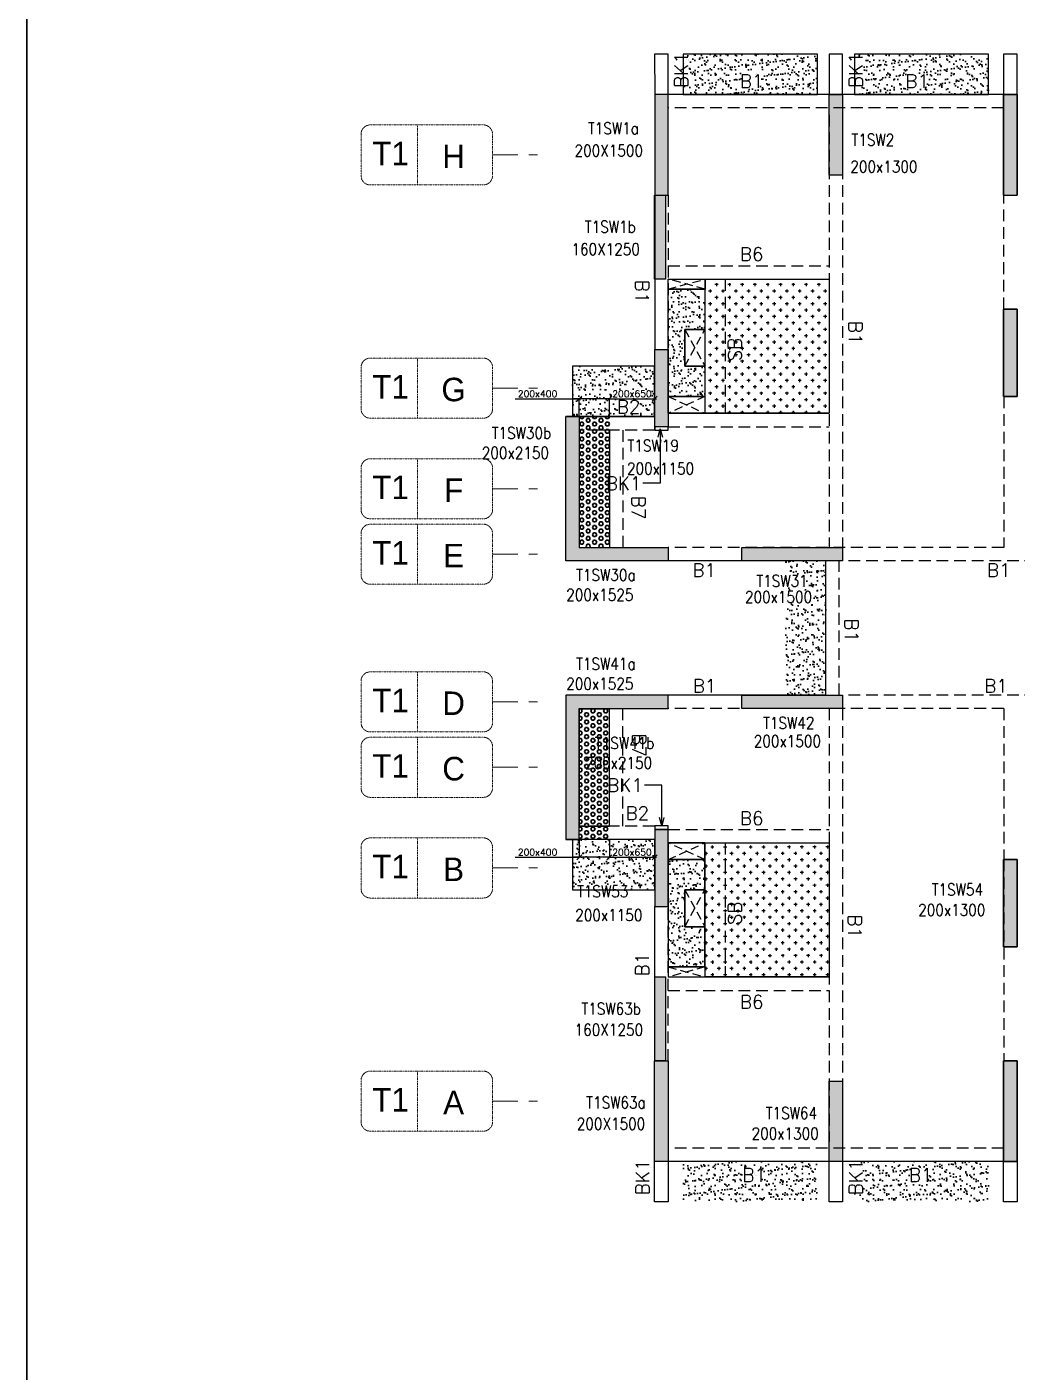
# Model space of a CAD drawing. Header units: millimetres. Extents: x 1078357 to 2594950, y -5122486 to -4636555.
# Drawn here: x 1687296 to 1702050, y -4677218 to -4657173 of the extents above; entities that cross this region are included whole.
import ezdxf
from ezdxf.enums import TextEntityAlignment as Align

# ---------------------------------------------------------------- set-up
doc = ezdxf.new("R2010")
doc.units = ezdxf.units.MM
doc.header["$PDMODE"] = 35
for name, pattern in [('CONTINOUS', [0]), ('DGN STYLE 7', [8.34, 3.75, -1.67, 1.25, -1.67]), ('HIDDEN', [0.375, 0.25, -0.125]), ('New Retail block$0$CONTINOUS', [0])]:
    doc.linetypes.add(name, pattern=pattern)
doc.layers.get('0').update_dxf_attribs({"lineweight": 0})
doc.layers.get('Defpoints').update_dxf_attribs({"lineweight": 0})
for name, color, linetype, lineweight in [('A-_ANOTDIMA_D-', 6, 'Continuous', 13), ('Boundary', 40, 'Continuous', 30), ('COL. NO.', 30, 'Continuous', 25), ('COL. SIZE', 7, 'Continuous', 25), ('DIM', 9, 'Continuous', 25), ('GRID LINE', 8, 'Continuous', 0), ('GRID NO', 8, 'DGN STYLE 7', 13), ('HATCH', 8, 'Continuous', 30)]:
    doc.layers.add(name, color=color, linetype=linetype, lineweight=lineweight)
for name, color, linetype in [('B-200x325', 201, 'HIDDEN'), ('B-200x400', 44, 'HIDDEN'), ('DROP SLAB', 8, 'Continuous'), ('S-BEAM', 3, 'HIDDEN'), ('S-BEAM NO.', 6, 'Continuous'), ('S-COLUMN', 1, 'Continuous'), ('S-CUTOUT', 8, 'HIDDEN'), ('S-SLAB-PROJECTION', 54, 'New Retail block$0$CONTINOUS'), ('SLAB FOLD', 8, 'Continuous')]:
    doc.layers.add(name, color=color, linetype=linetype)
doc.styles.add('Roman', font='romans')
doc.styles.add('ROMANS', font='romans.shx', dxfattribs={"width": 0.85})
doc.styles.get("Standard").update_dxf_attribs({"font": 'Adani Regular.ttf', "height": 500})
doc.dimstyles.new('HARESH', dxfattribs={"dimtxt": 150, "dimasz": 75, "dimexe": 0, "dimexo": 0, "dimgap": 25, "dimtad": 1, "dimdec": 0, "dimdsep": 46, "dimtxsty": 'Roman', "dimblk": 'OBLIQUE', "dimcen": 225, "dimdle": 25, "dimclrd": 2, "dimclre": 2, "dimclrt": 7, "dimadec": 8, "dimazin": 1, "dimtfac": 1, "dimtdec": 0, "dimtmove": 0, "dimatfit": 0, "dimfxl": 1, "dimlwd": -1, "dimlwe": -1, "dimarcsym": 0})
pattern_1 = [(37.47015413, (-3324983.33, 18697427.78), (-4.72361136, 146.8264517), [0, -115.824, 0, -129.54, 0, -123.825]), (7.4701541, (-3324983.33, 18697427.78), (134.9689868, 214.9772528), [0, -62.484, 0, -104.394, 0, -40.005]), (327.4701541, (-3325077.06, 18697427.83), (237.2979035, 0.3075449), [0, -38.1, 0, -137.16, 0, -179.07]), (317.4701541, (-3325077.06, 18697427.83), (229.1017424, 66.759465), [0, -19.05, 0, -89.916, 0, -102.87])]

# ---------------------------------------------------------------- blocks, each defined once
blk = doc.blocks.new('_Oblique')
at = {"color": 0, "linetype": 'ByBlock', "lineweight": -2}
blk.add_line((-0.5, -0.5), (0.5, 0.5), dxfattribs=at)
blk = doc.blocks.new('*D1243')
at = {"layer": 'Defpoints', "color": 0, "ltscale": 700, "transparency": 16777216}
for p in [(1695525, -4662715), (1695525, -4662981, 0), (1695975, -4662981, 0)]:
    blk.add_point(p, dxfattribs=at)
at = {"layer": 'DIM', "color": 2, "ltscale": 700, "transparency": 16777216}
for p, q in [((1694569, -4662715), (1695525, -4662715)), ((1695525, -4662715), (1695450, -4662715)), ((1695525, -4662981), (1695525, -4662715)), ((1695975, -4662715), (1695525, -4662715)), ((1695975, -4662715), (1695525, -4662715)), ((1695975, -4662981), (1695975, -4662715)), ((1695975, -4662715), (1696050, -4662715))]:
    blk.add_line(p, q, dxfattribs=at)
at = {"layer": 'DIM', "color": 2, "ltscale": 700, "transparency": 16777216, "xscale": 75, "yscale": 75, "zscale": 75}
blk.add_blockref('_Oblique', (1695525, -4662715), dxfattribs=at)
at = {"layer": 'DIM', "color": 2, "ltscale": 700, "transparency": 16777216, "xscale": 75, "yscale": 75, "zscale": 75, "rotation": 180}
blk.add_blockref('_Oblique', (1695975, -4662715), dxfattribs=at)
at = {"layer": 'DIM', "color": 7, "ltscale": 700, "transparency": 16777216, "insert": (1694905, -4662640), "char_height": 150, "attachment_point": 5, "style": 'Roman'}
blk.add_mtext('{\\H0.666667x;200x400}', dxfattribs=at)
blk = doc.blocks.new('*D1244')
at = {"layer": 'Defpoints', "color": 0, "ltscale": 700, "transparency": 16777216}
for p in [(1696650, -4662715), (1695975, -4662981), (1696650, -4662981, 0)]:
    blk.add_point(p, dxfattribs=at)
at = {"layer": 'DIM', "color": 2, "ltscale": 700, "transparency": 16777216}
for p, q in [((1695950, -4662715), (1696675, -4662715)), ((1695975, -4662981), (1695975, -4662715)), ((1696650, -4662981), (1696650, -4662715))]:
    blk.add_line(p, q, dxfattribs=at)
at = {"layer": 'DIM', "color": 2, "ltscale": 700, "transparency": 16777216, "xscale": 75, "yscale": 75, "zscale": 75, "rotation": 180}
blk.add_blockref('_Oblique', (1695975, -4662715), dxfattribs=at)
at = {"layer": 'DIM', "color": 2, "ltscale": 700, "transparency": 16777216, "xscale": 75, "yscale": 75, "zscale": 75}
blk.add_blockref('_Oblique', (1696650, -4662715), dxfattribs=at)
at = {"layer": 'DIM', "color": 7, "ltscale": 700, "transparency": 16777216, "insert": (1696312, -4662640), "char_height": 150, "attachment_point": 5, "style": 'Roman'}
blk.add_mtext('{\\H0.666667x;200x650}', dxfattribs=at)
blk = doc.blocks.new('*D1255')
at = {"layer": 'Defpoints', "color": 0, "ltscale": 700, "transparency": 16777216}
for p in [(1695525, -4669281, 0), (1695975, -4669281, 0), (1695525, -4669547)]:
    blk.add_point(p, dxfattribs=at)
at = {"layer": 'DIM', "color": 2, "ltscale": 700, "transparency": 16777216}
for p, q in [((1695525, -4669281), (1695525, -4669547)), ((1695975, -4669281), (1695975, -4669547)), ((1694569, -4669547), (1695525, -4669547)), ((1695525, -4669547), (1695450, -4669547)), ((1695975, -4669547), (1695525, -4669547)), ((1695975, -4669547), (1695525, -4669547)), ((1695975, -4669547), (1696050, -4669547))]:
    blk.add_line(p, q, dxfattribs=at)
at = {"layer": 'DIM', "color": 2, "ltscale": 700, "transparency": 16777216, "xscale": 75, "yscale": 75, "zscale": 75}
blk.add_blockref('_Oblique', (1695525, -4669547), dxfattribs=at)
at = {"layer": 'DIM', "color": 2, "ltscale": 700, "transparency": 16777216, "xscale": 75, "yscale": 75, "zscale": 75, "rotation": 180}
blk.add_blockref('_Oblique', (1695975, -4669547), dxfattribs=at)
at = {"layer": 'DIM', "color": 7, "ltscale": 700, "transparency": 16777216, "insert": (1694905, -4669472), "char_height": 150, "attachment_point": 5, "style": 'Roman'}
blk.add_mtext('{\\H0.666667x;200x400}', dxfattribs=at)
blk = doc.blocks.new('*D1256')
at = {"layer": 'Defpoints', "color": 0, "ltscale": 700, "transparency": 16777216}
for p in [(1695975, -4669281), (1696650, -4669281, 0), (1696650, -4669547)]:
    blk.add_point(p, dxfattribs=at)
at = {"layer": 'DIM', "color": 2, "ltscale": 700, "transparency": 16777216}
for p, q in [((1695975, -4669281), (1695975, -4669547)), ((1696650, -4669281), (1696650, -4669547)), ((1695950, -4669547), (1696675, -4669547))]:
    blk.add_line(p, q, dxfattribs=at)
at = {"layer": 'DIM', "color": 2, "ltscale": 700, "transparency": 16777216, "xscale": 75, "yscale": 75, "zscale": 75, "rotation": 180}
blk.add_blockref('_Oblique', (1695975, -4669547), dxfattribs=at)
at = {"layer": 'DIM', "color": 2, "ltscale": 700, "transparency": 16777216, "xscale": 75, "yscale": 75, "zscale": 75}
blk.add_blockref('_Oblique', (1696650, -4669547), dxfattribs=at)
at = {"layer": 'DIM', "color": 7, "ltscale": 700, "transparency": 16777216, "insert": (1696312, -4669472), "char_height": 150, "attachment_point": 5, "style": 'Roman'}
blk.add_mtext('{\\H0.666667x;200x650}', dxfattribs=at)
blk = doc.blocks.new('G$CD63B60BD')
at = {"layer": 'COL. NO.', "linetype": 'Continuous', "style": 'ROMANS', "width": 0.85}
for s, p in [('T1SW1a', (-995, 15309, -320)), ('T1SW2', (2932, 15138, -320)), ('T1SW1b', (-1041, 13841, -320)), ('T1SW30b', (-2429, 10769, -320)), ('T1SW19', (-405, 10582, -320)), ('T1SW30a', (-1171, 8653, -320)), ('T1SW31', (1514, 8565, -320)), ('T1SW41a', (-1171, 7329, -320)), ('T1SW42', (1615, 6449, -320)), ('T1SW41b', (-891, 6149, -320)), ('T1SW53', (-1158, 3938, -320)), ('T1SW54', (4127, 3966, -320)), ('T1SW63b', (-1092, 2189, 0)), ('T1SW63a', (-1020, 792, 0)), ('T1SW64', (1654, 634, -320))]:
    blk.add_text(s, height=175, dxfattribs=at).set_placement(p)
at = {"layer": 'COL. SIZE', "linetype": 'Continuous', "style": 'ROMANS', "width": 0.85}
for s, p in [('200X1500', (-1194, 14976, -320)), ('200x1300', (2915, 14738, -320)), ('160X1250', (-1240, 13507, -320)), ('200x2150', (-2576, 10473, -320)), ('200x1150', (-413, 10238, -320)), ('200x1525', (-1318, 8357, -320)), ('200x1500', (1345, 8325, -320)), ('200x1525', (-1318, 7033, -320)), ('200x1500', (1477, 6177, -320)), ('200x2150', (-1039, 5853, -320)), ('200x1300', (3926, 3661, -320)), ('200x1150', (-1184, 3585, -320)), ('160X1250', (-1193, 1876, 0)), ('200X1500', (-1161, 475, 0)), ('200x1300', (1444, 329, -320))]:
    blk.add_text(s, height=175, dxfattribs=at).set_placement(p)
blk = doc.blocks.new('Tower grid nomenclature-ex')
at = {"layer": 'GRID NO'}
blk.add_lwpolyline([(-1250, -600), (1750, -600, 0.414214), (2000, -350), (2000, 750, 0.414214), (1750, 1000), (-1250, 1000, 0.414214), (-1500, 750), (-1500, -350, 0.414214)], format="xyb", close=True, dxfattribs=at)
blk.add_lwpolyline([(0, 1000), (0, -600)], dxfattribs=at)
at = {"layer": 'GRID NO', "flags": 8}
for p in [(-1235, 400), (1788, 400)]:
    blk.add_attdef('GRID', text='', height=625, dxfattribs=at).set_placement(p, align=Align.MIDDLE_CENTER)

msp = doc.modelspace()

# ---------------------------------------------------------------- hatches: boundary and pattern name
at = {"layer": 'DROP SLAB'}
h = msp.add_hatch(dxfattribs=at)
h.set_pattern_fill('CROSS', color=8, scale=15, angle=180)
h.set_pattern_definition([(180, (1657114.29, -4438033.19), (-95.25, -95.25), [47.625, -142.875]), (270, (1657090.47, -4438009.37), (95.25, -95.25), [47.625, -142.875])])
h.paths.add_polyline_path([(1697399.7, -4660930.9), (1699249.6, -4660931.1), (1699249.6, -4662930.9), (1697399.7, -4662930.8)])
h = msp.add_hatch(dxfattribs=at)
h.set_pattern_fill('CROSS', color=8, scale=15, angle=0.03079)
h.set_pattern_definition([(180.03079016, (-12540014.24, 56219717.44), (-95.19879988, -95.30117261), [47.625, -142.875]), (270.03079016, (-12540038.06, 56219741.24), (95.30117261, -95.19879988), [47.625, -142.875])])
h.paths.add_polyline_path([(1697399.7, -4669330.8), (1699249.6, -4669330.8), (1699249.6, -4671330.6), (1697399.7, -4671330.6)])
at = {"layer": 'HATCH'}
h = msp.add_hatch(dxfattribs=at)
h.set_pattern_fill('AR-SAND', color=8, scale=3, angle=179.97015)
h.set_pattern_definition([(37.4701541, (-1130533.67, 9329389.39), (-4.7236114, 146.8264517), [0, -115.824, 0, -129.54, 0, -123.825]), (7.4701541, (-1130533.67, 9329389.4), (134.9689868, 214.9772528), [0, -62.484, 0, -104.394, 0, -40.005]), (327.4701541, (-1130627.4, 9329389.44), (237.2979035, 0.3075449), [0, -38.1, 0, -137.16, 0, -179.07]), (317.4701541, (-1130627.4, 9329389.44), (229.1017424, 66.759465), [0, -19.05, 0, -89.916, 0, -102.87])])
h.paths.add_polyline_path([(1699074.9, -4657580.9), (1697074.9, -4657580.9), (1697074.9, -4658180.8), (1699074.9, -4658180.8)])
h = msp.add_hatch(dxfattribs=at)
h.set_pattern_fill('AR-SAND', color=8, scale=3, angle=179.97015)
h.set_pattern_definition([(37.4701541, (-1133083.67, 9329389.39), (-4.7236114, 146.8264517), [0, -115.824, 0, -129.54, 0, -123.825]), (7.4701541, (-1133083.67, 9329389.4), (134.9689868, 214.9772528), [0, -62.484, 0, -104.394, 0, -40.005]), (327.4701541, (-1133177.4, 9329389.44), (237.2979035, 0.3075449), [0, -38.1, 0, -137.16, 0, -179.07]), (317.4701541, (-1133177.4, 9329389.44), (229.1017424, 66.759465), [0, -19.05, 0, -89.916, 0, -102.87])])
h.paths.add_polyline_path([(1701624.9, -4657580.9), (1699624.9, -4657580.9), (1699624.9, -4658180.8), (1701624.9, -4658180.8)])
h = msp.add_hatch(dxfattribs=at)
h.set_pattern_fill('AR-SAND', color=8, scale=3, angle=179.97015)
h.set_pattern_definition(pattern_1)
h.paths.add_polyline_path([(1696849.6, -4661080.8), (1697399.6, -4661080.8), (1697399.6, -4661680.9), (1697099.7, -4661680.9), (1697099.7, -4662230.8), (1697399.6, -4662230.8), (1697399.6, -4662680.8), (1696849.7, -4662680.8)])
h = msp.add_hatch(dxfattribs=at)
h.set_pattern_fill('AR-SAND', color=8, scale=3, angle=179.97015)
h.set_pattern_definition([(37.4701541, (-2227758.39, 14013408.58), (-4.72361136, 146.8264517), [0, -115.824, 0, -129.54, 0, -123.825]), (7.4701541, (-2227758.39, 14013408.58), (134.9689868, 214.9772528), [0, -62.484, 0, -104.394, 0, -40.005]), (327.4701541, (-2227852.11, 14013408.63), (237.2979035, 0.3075449), [0, -38.1, 0, -137.16, 0, -179.07]), (317.4701541, (-2227852.11, 14013408.63), (229.1017424, 66.759465), [0, -19.05, 0, -89.916, 0, -102.87])])
h.paths.add_polyline_path([(1696649.9, -4662230.8), (1695424.7, -4662230.8), (1695424.7, -4662980.8), (1696649.9, -4662980.8)])
at = {"layer": 'HATCH', "ltscale": 1000}
h = msp.add_hatch(dxfattribs=at)
h.set_pattern_fill('HEX', color=8, scale=10, angle=180)
h.set_pattern_definition([(180, (2796574.53, -9160195.02), (-7e-15, -54.99261315), [31.75, -63.5]), (300, (2796574.53, -9160195.02), (47.625, 27.4963066), [31.75, -63.5]), (240, (2796542.78, -9160195.02), (47.625, -27.4963066), [31.75, -63.5])])
h.paths.add_polyline_path([(1695974.8, -4664920.2), (1695524.8, -4664920.2), (1695524.8, -4662980.8), (1695974.8, -4662980.8)])
at = {"layer": 'HATCH'}
h = msp.add_hatch(dxfattribs=at)
h.set_pattern_fill('AR-SAND', color=8, scale=3, angle=179.97015)
h.set_pattern_definition([(37.4701541, (-2218483.37, 14016158.5), (-4.72361136, 146.8264517), [0, -115.824, 0, -129.54, 0, -123.825]), (7.4701541, (-2218483.37, 14016158.5), (134.9689868, 214.9772528), [0, -62.484, 0, -104.394, 0, -40.005]), (327.4701541, (-2218577.1, 14016158.55), (237.2979035, 0.3075449), [0, -38.1, 0, -137.16, 0, -179.07]), (317.4701541, (-2218577.1, 14016158.55), (229.1017424, 66.759465), [0, -19.05, 0, -89.916, 0, -102.87])])
h.paths.add_polyline_path([(1699199.9, -4665130.9), (1698599.9, -4665130.9), (1698599.9, -4667130.9), (1699199.9, -4667130.9)])
at = {"layer": 'HATCH', "ltscale": 1000}
h = msp.add_hatch(dxfattribs=at)
h.set_pattern_fill('HEX', color=8, scale=10, angle=180)
h.set_pattern_definition([(180, (-495099.62, 4891862.54), (-7e-15, -54.99261315), [31.75, -63.5]), (300, (-495099.62, 4891862.54), (47.625, 27.49630658), [31.75, -63.5]), (240, (-495131.37, 4891862.54), (47.625, -27.49630658), [31.75, -63.5])])
h.paths.add_polyline_path([(1695974.8, -4667341.5), (1695524.8, -4667341.5), (1695524.8, -4669280.7), (1695974.8, -4669280.7)])
at = {"layer": 'HATCH'}
h = msp.add_hatch(dxfattribs=at)
h.set_pattern_fill('AR-SAND', color=8, scale=3, angle=179.97015)
h.set_pattern_definition([(37.4701541, (-2228983.3, 14013408.58), (-4.72361136, 146.8264517), [0, -115.824, 0, -129.54, 0, -123.825]), (7.4701541, (-2228983.3, 14013408.58), (134.9689868, 214.9772528), [0, -62.484, 0, -104.394, 0, -40.005]), (327.4701541, (-2229077.02, 14013408.63), (237.2979035, 0.3075449), [0, -38.1, 0, -137.16, 0, -179.07]), (317.4701541, (-2229077.02, 14013408.63), (229.1017424, 66.759465), [0, -19.05, 0, -89.916, 0, -102.87])])
h.paths.add_polyline_path([(1696650, -4669280.8), (1695424.7, -4669280.8), (1695424.7, -4670030.8), (1696650, -4670030.8)])
h = msp.add_hatch(dxfattribs=at)
h.set_pattern_fill('AR-SAND', color=8, scale=3, angle=180.02985)
h.set_pattern_definition(pattern_1)
h.paths.add_polyline_path([(1696849.6, -4671180.8), (1697399.6, -4671180.8), (1697399.6, -4670580.8), (1697099.7, -4670580.8), (1697099.7, -4670030.8), (1697399.6, -4670030.9), (1697399.6, -4669580.8), (1696849.7, -4669580.8)])
h = msp.add_hatch(dxfattribs=at)
h.set_pattern_fill('AR-SAND', color=8, scale=3, angle=179.97015)
h.set_pattern_definition([(37.47015413, (-3318458.1, 18697427.77), (-4.72361136, 146.8264517), [0, -115.824, 0, -129.54, 0, -123.825]), (7.4701541, (-3318458.1, 18697427.77), (134.9689868, 214.9772528), [0, -62.484, 0, -104.394, 0, -40.005]), (327.4701541, (-3318551.83, 18697427.82), (237.2979035, 0.3075449), [0, -38.1, 0, -137.16, 0, -179.07]), (317.4701541, (-3318551.83, 18697427.82), (229.1017424, 66.759465), [0, -19.05, 0, -89.916, 0, -102.87])])
h.paths.add_polyline_path([(1699074.9, -4674080.9), (1697074.9, -4674080.9), (1697074.9, -4674680.9), (1699074.9, -4674680.9)])
h = msp.add_hatch(dxfattribs=at)
h.set_pattern_fill('AR-SAND', color=8, scale=3, angle=179.97015)
h.set_pattern_definition([(37.47015413, (-3321008.1, 18697427.77), (-4.72361136, 146.8264517), [0, -115.824, 0, -129.54, 0, -123.825]), (7.4701541, (-3321008.1, 18697427.77), (134.9689868, 214.9772528), [0, -62.484, 0, -104.394, 0, -40.005]), (327.4701541, (-3321101.83, 18697427.82), (237.2979035, 0.3075449), [0, -38.1, 0, -137.16, 0, -179.07]), (317.4701541, (-3321101.83, 18697427.82), (229.1017424, 66.759465), [0, -19.05, 0, -89.916, 0, -102.87])])
h.paths.add_polyline_path([(1701624.9, -4674080.9), (1699624.9, -4674080.9), (1699624.9, -4674680.9), (1701624.9, -4674680.9)])
at = {"layer": 'S-COLUMN', "lineweight": 25, "extrusion": (1.00316e-06, 1.91639e-11, 1)}
h = msp.add_hatch(color=1, dxfattribs=at)
h.dxf.hatch_style = 1
h.paths.add_polyline_path([(1696849.7, -4658180.8), (1696649.7, -4658180.8), (1696649.7, -4659680.8), (1696849.7, -4659680.8)])
at = {"layer": 'S-COLUMN', "lineweight": 25}
h = msp.add_hatch(color=1, dxfattribs=at)
h.dxf.hatch_style = 1
h.paths.add_polyline_path([(1699249.7, -4659380.9), (1699449.7, -4659380.9), (1699449.7, -4658180.8), (1699249.7, -4658180.8)])
at = {"layer": 'S-COLUMN', "lineweight": 25, "extrusion": (1.00316e-06, 1.91639e-11, 1)}
h = msp.add_hatch(color=1, dxfattribs=at)
h.dxf.hatch_style = 1
h.paths.add_polyline_path([(1702049.7, -4658180.8), (1701849.7, -4658180.8), (1701849.7, -4659680.8), (1702049.7, -4659680.8)])
at = {"layer": 'S-COLUMN', "lineweight": 25, "extrusion": (1.00316e-06, -2.11765e-11, 1)}
h = msp.add_hatch(color=1, dxfattribs=at)
h.dxf.hatch_style = 1
h.paths.add_polyline_path([(1696809.6, -4660931), (1696649.6, -4660931), (1696649.6, -4659680.9), (1696809.6, -4659680.9)])
at = {"layer": 'S-COLUMN', "lineweight": 25, "extrusion": (-1.00316e-06, 2.11765e-11, 1)}
h = msp.add_hatch(color=1, dxfattribs=at)
h.dxf.hatch_style = 1
h.paths.add_polyline_path([(1701849.7, -4662680.8), (1702049.7, -4662680.8), (1702049.7, -4661380.8), (1701849.7, -4661380.8)])
at = {"layer": 'S-COLUMN', "lineweight": 25, "extrusion": (1.00316e-06, 1.91639e-11, 1)}
h = msp.add_hatch(color=1, dxfattribs=at)
h.dxf.hatch_style = 1
h.paths.add_polyline_path([(1702049.7, -4662680.8), (1701849.7, -4662680.8), (1701849.7, -4661380.8), (1702049.7, -4661380.8)])
h = msp.add_hatch(color=1, dxfattribs=at)
h.dxf.hatch_style = 1
h.paths.add_polyline_path([(1696849.7, -4663130.8), (1696649.7, -4663130.8), (1696649.7, -4661980.8), (1696849.7, -4661980.8)])
h = msp.add_hatch(color=1, dxfattribs=at)
h.dxf.hatch_style = 1
h.paths.add_polyline_path([(1695524.7, -4664930.8), (1696849.7, -4664930.8), (1696849.7, -4665130.8), (1695324.7, -4665130.8), (1695324.7, -4662980.8), (1695524.7, -4662980.8)])
at = {"layer": 'S-COLUMN', "lineweight": 25}
h = msp.add_hatch(color=1, dxfattribs=at)
h.dxf.hatch_style = 1
h.paths.add_polyline_path([(1697949.7, -4664930.8), (1699449.7, -4664930.8), (1699449.7, -4665130.8), (1697949.7, -4665130.8)])
at = {"layer": 'S-COLUMN', "lineweight": 25, "extrusion": (1.00316e-06, -2.11765e-11, 1)}
h = msp.add_hatch(color=1, dxfattribs=at)
h.dxf.hatch_style = 1
h.paths.add_polyline_path([(1695524.7, -4667330.8), (1696849.7, -4667330.8), (1696849.7, -4667130.8), (1695324.7, -4667130.8), (1695324.7, -4669280.8), (1695524.7, -4669280.8)])
at = {"layer": 'S-COLUMN', "lineweight": 25}
h = msp.add_hatch(color=1, dxfattribs=at)
h.dxf.hatch_style = 1
h.paths.add_polyline_path([(1697949.7, -4667130.8), (1699449.7, -4667130.8), (1699449.7, -4667330.8), (1697949.7, -4667330.8)])
at = {"layer": 'S-COLUMN', "lineweight": 25, "extrusion": (1.00316e-06, -2.11765e-11, 1)}
h = msp.add_hatch(color=1, dxfattribs=at)
h.dxf.hatch_style = 1
h.paths.add_polyline_path([(1696849.7, -4669130.8), (1696649.7, -4669130.8), (1696649.7, -4670280.8), (1696849.7, -4670280.8)])
h = msp.add_hatch(color=1, dxfattribs=at)
h.dxf.hatch_style = 1
h.paths.add_polyline_path([(1702049.7, -4669580.8), (1701849.7, -4669580.8), (1701849.7, -4670880.8), (1702049.7, -4670880.8)])
at = {"layer": 'S-COLUMN', "lineweight": 25, "extrusion": (-1.00316e-06, -1.91639e-11, 1)}
h = msp.add_hatch(color=1, dxfattribs=at)
h.dxf.hatch_style = 1
h.paths.add_polyline_path([(1701849.7, -4669580.8), (1702049.7, -4669580.8), (1702049.7, -4670880.8), (1701849.7, -4670880.8)])
at = {"layer": 'S-COLUMN', "lineweight": 25, "extrusion": (1.00316e-06, -2.11765e-11, 1)}
h = msp.add_hatch(color=1, dxfattribs=at)
h.dxf.hatch_style = 1
h.paths.add_polyline_path([(1696809.7, -4672580.8), (1696649.7, -4672580.8), (1696649.7, -4671330.7), (1696809.7, -4671330.7)])
h = msp.add_hatch(color=1, dxfattribs=at)
h.dxf.hatch_style = 1
h.paths.add_polyline_path([(1696849.6, -4674080.8), (1696649.6, -4674080.8), (1696649.6, -4672580.8), (1696849.6, -4672580.8)])
at = {"layer": 'S-COLUMN', "lineweight": 25, "extrusion": (-1.00316e-06, -1.91639e-11, 1)}
h = msp.add_hatch(color=1, dxfattribs=at)
h.dxf.hatch_style = 1
h.paths.add_polyline_path([(1701849.6, -4674080.8), (1702049.6, -4674080.8), (1702049.6, -4672580.8), (1701849.6, -4672580.8)])
at = {"layer": 'S-COLUMN', "lineweight": 25, "extrusion": (1.00316e-06, -2.11765e-11, 1)}
h = msp.add_hatch(color=1, dxfattribs=at)
h.dxf.hatch_style = 1
h.paths.add_polyline_path([(1702049.6, -4674080.8), (1701849.6, -4674080.8), (1701849.6, -4672580.8), (1702049.6, -4672580.8)])
at = {"layer": 'S-COLUMN', "lineweight": 25}
h = msp.add_hatch(color=1, dxfattribs=at)
h.dxf.hatch_style = 1
h.paths.add_polyline_path([(1699449.6, -4672880.8), (1699449.6, -4674080.8), (1699249.6, -4674080.8), (1699249.6, -4672880.8)])

# ---------------------------------------------------------------- linework, layer by layer
at = {"layer": 'B-200x400', "linetype": 'ByBlock', "ltscale": 500}
for p, q in [((1695974.8, -4662980.8, 0), (1695524.8, -4662980.8, 0)), ((1695974.8, -4669280.8, 0), (1695524.8, -4669280.8, 0))]:
    msp.add_line(p, q, dxfattribs=at)
at = {"layer": 'B-200x400', "linetype": 'HIDDEN', "ltscale": 500}
for p, q in [((1695974.8, -4663180.8, 0), (1695524.8, -4663180.8, 0)), ((1695974.8, -4669080.8, 0), (1695524.8, -4669080.8, 0))]:
    msp.add_line(p, q, dxfattribs=at)
at = {"layer": 'Boundary', "ltscale": 700, "elevation": 0}
msp.add_lwpolyline([(1687296.1, -4636994.1), (1793101.8, -4636994.1), (1793101.8, -4689279.6), (1687296.1, -4689279.6)], close=True, dxfattribs=at)
at = {"layer": 'DROP SLAB', "color": 3, "linetype": 'CONTINOUS', "ltscale": 500, "elevation": 0}
for points in [[(1696849.6, -4660931.1), (1697399.7, -4660931.1), (1697399.7, -4661080.8), (1696849.6, -4661080.8)], [(1697099.7, -4661680.8), (1697399.6, -4661680.8), (1697399.6, -4662230.8), (1697099.7, -4662230.8)], [(1696849.8, -4662680.8), (1697399.6, -4662680.8), (1697399.6, -4662930.8), (1696849.8, -4662930.8)], [(1696849.8, -4669580.8), (1697399.6, -4669580.8), (1697399.6, -4669330.9), (1696849.8, -4669330.9)], [(1697399.7, -4669330.8), (1699249.6, -4669330.8), (1699249.6, -4671330.6), (1697399.7, -4671330.6)], [(1697099.7, -4670580.8), (1697399.6, -4670580.8), (1697399.6, -4670030.9), (1697099.7, -4670030.9)], [(1696849.6, -4671330.6), (1697399.7, -4671330.6), (1697399.7, -4671180.8), (1696849.6, -4671180.8)]]:
    msp.add_lwpolyline(points, close=True, dxfattribs=at)
msp.add_lwpolyline([(1699249.6, -4660972.4), (1699249.6, -4662930.9), (1697399.7, -4662930.9), (1697399.7, -4660931.1), (1699249.6, -4660931.1)], dxfattribs=at)
at = {"layer": 'GRID LINE', "linetype": 'DGN STYLE 7', "ltscale": 100, "elevation": 0}
for points in [[(1694234.4, -4659080.8), (1695041.5, -4659080.8)], [(1694234.4, -4662555.8), (1695041.5, -4662555.8)], [(1694234.4, -4664055.8), (1695041.5, -4664055.8)], [(1694234.4, -4665030.8), (1695041.5, -4665030.8)], [(1694234.4, -4667230.8), (1695041.5, -4667230.8)], [(1694234.4, -4668205.8), (1695041.5, -4668205.8)], [(1694234.4, -4669705.8), (1695041.5, -4669705.8)], [(1694234.4, -4673180.8), (1695041.5, -4673180.8)]]:
    msp.add_lwpolyline(points, dxfattribs=at)
at = {"layer": 'S-BEAM', "linetype": 'CONTINOUS', "ltscale": 700}
for p, q in [((1696849.6, -4657580.8, 0), (1696649.6, -4657580.8, 0)), ((1696649.6, -4657580.8, 0), (1696649.7, -4658180.8, 0)), ((1696849.6, -4658180.8, 0), (1696849.6, -4657580.8, 0)), ((1699449.6, -4657580.8, 0), (1699249.6, -4657580.8, 0)), ((1699249.6, -4657580.8, 0), (1699249.7, -4658180.8, 0)), ((1699449.6, -4658180.8, 0), (1699449.6, -4657580.8, 0)), ((1702049.6, -4657580.8, 0), (1701849.6, -4657580.8, 0)), ((1701849.6, -4657580.8, 0), (1701849.7, -4658180.8, 0)), ((1702049.6, -4658180.8, 0), (1702049.6, -4657580.8, 0)), ((1701849.9, -4658180.8, 0), (1696849.9, -4658180.8, 0)), ((1696649.9, -4659680.8, 0), (1696649.9, -4661980.8, 0)), ((1696649.9, -4662980.8, 0), (1695324.9, -4662980.8, 0)), ((1695324.9, -4663030.8, 0), (1695324.9, -4662980.8, 0)), ((1696649.6, -4662980.8, 0), (1695974.8, -4662980.8, 0)), ((1696649.6, -4663130.8, 0), (1696649.6, -4663180.8, 0)), ((1699199.9, -4665130.8, 0), (1696849.9, -4665130.8, 0)), ((1699199.9, -4667130.8, 0), (1699199.9, -4665130.8, 0)), ((1699199.9, -4667130.9, 0), (1696849.9, -4667130.9, 0)), ((1696649.9, -4669280.8, 0), (1695324.9, -4669280.8, 0)), ((1696649.6, -4669280.8, 0), (1695974.8, -4669280.8, 0)), ((1696649.9, -4672580.8, 0), (1696649.9, -4670280.8, 0)), ((1696649.6, -4674680.8, 0), (1696649.6, -4674080.8, 0)), ((1696849.6, -4674080.8, 0), (1696849.6, -4674680.8, 0)), ((1701849.9, -4674080.8, 0), (1696849.9, -4674080.8, 0)), ((1699249.6, -4674680.8, 0), (1699249.6, -4674080.8, 0)), ((1699449.6, -4674080.8, 0), (1699449.6, -4674680.8, 0)), ((1701849.6, -4674680.8, 0), (1701849.6, -4674080.8, 0)), ((1702049.6, -4674080.8, 0), (1702049.6, -4674680.8, 0)), ((1696849.6, -4674680.8, 0), (1696649.6, -4674680.8, 0)), ((1699449.6, -4674680.8, 0), (1699249.6, -4674680.8, 0)), ((1702049.6, -4674680.8, 0), (1701849.6, -4674680.8, 0))]:
    msp.add_line(p, q, dxfattribs=at)
at = {"layer": 'S-BEAM', "linetype": 'HIDDEN', "ltscale": 700}
for p, q in [((1701849.9, -4658380.8, 0), (1696849.9, -4658380.8, 0)), ((1699249.9, -4658480.9, 0), (1699249.9, -4664930.8, 0)), ((1699449.9, -4658480.9, 0), (1699449.9, -4664930.8, 0)), ((1696849.9, -4659680.8, 0), (1696849.9, -4661980.8, 0)), ((1701849.9, -4661380.8, 0), (1701849.9, -4659680.8, 0)), ((1697399.5, -4660931.3, 0), (1697399.5, -4662931.1, 0)), ((1697699.5, -4660931.3, 0), (1697699.5, -4662931.1, 0)), ((1701849.9, -4662680.9, 0), (1701849.9, -4664930.8, 0)), ((1696649.9, -4663180.8, 0), (1695524.9, -4663180.8, 0)), ((1696649.6, -4663180.8, 0), (1695974.8, -4663180.8, 0)), ((1701849.9, -4664930.8, 0), (1696849.9, -4664930.8, 0)), ((1699399.9, -4667130.8, 0), (1699399.9, -4665130.8, 0)), ((1708374.7, -4665130.8, 0), (1699499.9, -4665130.8, 0)), ((1708374.7, -4667130.9, 0), (1699499.9, -4667130.9, 0)), ((1701849.9, -4667330.9, 0), (1696849.9, -4667330.9, 0)), ((1699249.9, -4667330.9, 0), (1699249.9, -4673780.8, 0)), ((1699449.9, -4667330.9, 0), (1699449.9, -4673780.8, 0)), ((1701849.9, -4667330.9, 0), (1701849.9, -4669580.8, 0)), ((1696649.9, -4669080.8, 0), (1695524.9, -4669080.8, 0)), ((1696649.6, -4669080.8, 0), (1695974.8, -4669080.8, 0)), ((1697399.5, -4669331.1, 0), (1697399.5, -4671330.9, 0)), ((1697699.5, -4669331.1, 0), (1697699.5, -4671330.9, 0)), ((1701849.9, -4669580.8, 0), (1701849.9, -4672580.8, 0)), ((1696849.9, -4672580.8, 0), (1696849.9, -4670280.8, 0)), ((1701849.9, -4673880.8, 0), (1696849.9, -4673880.8, 0))]:
    msp.add_line(p, q, dxfattribs=at)
at = {"layer": 'S-BEAM', "ltscale": 700}
for p, q in [((1696849.6, -4660731.1, 0), (1699249.6, -4660731.1, 0)), ((1696649.6, -4661980.8, 0), (1696650.3, -4661980.8, 0)), ((1696649.9, -4661980.9, 0), (1696650.6, -4661980.9, 0)), ((1696649.6, -4662180.8, 0), (1696649.6, -4662180.8, 0)), ((1696649.9, -4662180.9, 0), (1696649.9, -4662180.9, 0)), ((1696849.8, -4663130.9, 0), (1699249.6, -4663130.9, 0)), ((1696174.8, -4663180.8, 0), (1696174.8, -4664930.8, 0)), ((1696174.8, -4669080.8, 0), (1696174.8, -4667330.8, 0)), ((1696849.8, -4669130.8, 0), (1699249.6, -4669130.8, 0)), ((1696649.6, -4670080.8, 0), (1696649.6, -4670080.8, 0)), ((1696649.9, -4670080.8, 0), (1696649.9, -4670080.8, 0)), ((1696649.6, -4670280.8, 0), (1696650.3, -4670280.8, 0)), ((1696649.9, -4670280.8, 0), (1696650.6, -4670280.8, 0)), ((1696849.6, -4671530.6, 0), (1699249.6, -4671530.6, 0))]:
    msp.add_line(p, q, dxfattribs=at)
at = {"layer": 'S-BEAM', "linetype": 'Continuous', "ltscale": 700}
for p, q in [((1696849.6, -4660931.1, 0), (1699249.6, -4660931.1, 0)), ((1699249.6, -4660931.1, 0), (1699249.6, -4662930.9, 0)), ((1696849.8, -4662930.9, 0), (1699249.6, -4662930.9, 0)), ((1695974.8, -4663180.8, 0), (1695974.8, -4664920.2, 0)), ((1695974.8, -4669080.8, 0), (1695974.8, -4667341.5, 0)), ((1696849.8, -4669330.8, 0), (1699249.6, -4669330.8, 0)), ((1696849.6, -4671330.6, 0), (1699249.6, -4671330.6, 0))]:
    msp.add_line(p, q, dxfattribs=at)
at = {"layer": 'S-BEAM', "linetype": 'Continuous', "ltscale": 700, "elevation": 0}
for points in [[(1696849.9, -4663130.9), (1696649.9, -4663130.9), (1696649.9, -4663181), (1696849.9, -4663181)], [(1696849.9, -4669080.5), (1696649.9, -4669080.5), (1696649.9, -4669130.7), (1696849.9, -4669130.7)]]:
    msp.add_lwpolyline(points, close=True, dxfattribs=at)
at = {"layer": 'S-COLUMN', "color": 1, "lineweight": 25, "extrusion": (1.00316e-06, 1.91639e-11, 1), "elevation": 1.7}
for points in [[(1696849.7, -4658180.8), (1696649.7, -4658180.8), (1696649.7, -4659680.8), (1696849.7, -4659680.8)], [(1702049.7, -4658180.8), (1701849.7, -4658180.8), (1701849.7, -4659680.8), (1702049.7, -4659680.8)], [(1702049.7, -4662680.8), (1701849.7, -4662680.8), (1701849.7, -4661380.8), (1702049.7, -4661380.8)], [(1696849.7, -4663130.8), (1696649.7, -4663130.8), (1696649.7, -4661980.8), (1696849.7, -4661980.8)]]:
    msp.add_lwpolyline(points, close=True, dxfattribs=at)
at = {"layer": 'S-COLUMN', "color": 1, "lineweight": 25, "elevation": 0}
for points in [[(1699249.7, -4658180.8), (1699449.7, -4658180.8), (1699449.7, -4659380.9), (1699249.7, -4659380.9)], [(1697949.7, -4664930.8), (1699449.7, -4664930.8), (1699449.7, -4665130.8), (1697949.7, -4665130.8)], [(1697949.7, -4667130.8), (1699449.7, -4667130.8), (1699449.7, -4667330.8), (1697949.7, -4667330.8)], [(1699249.6, -4672880.8), (1699449.6, -4672880.8), (1699449.6, -4674080.8), (1699249.6, -4674080.8)]]:
    msp.add_lwpolyline(points, close=True, dxfattribs=at)
at = {"layer": 'S-COLUMN', "color": 1, "lineweight": 25, "extrusion": (-1.00316e-06, 2.11765e-11, 1), "elevation": -1.7}
msp.add_lwpolyline([(1701849.7, -4659680.8), (1701849.7, -4658180.8), (1702049.7, -4658180.8), (1702049.7, -4659680.8)], dxfattribs=at)
at = {"layer": 'S-COLUMN', "color": 1, "lineweight": 25, "extrusion": (1.00316e-06, -2.11765e-11, 1), "elevation": 1.7}
for points in [[(1696809.6, -4660931), (1696649.6, -4660931), (1696649.6, -4659680.9), (1696809.6, -4659680.9)], [(1696849.7, -4669130.8), (1696649.7, -4669130.8), (1696649.7, -4670280.8), (1696849.7, -4670280.8)], [(1702049.7, -4669580.8), (1701849.7, -4669580.8), (1701849.7, -4670880.8), (1702049.7, -4670880.8)], [(1696809.7, -4672580.8), (1696649.7, -4672580.8), (1696649.7, -4671330.7), (1696809.7, -4671330.7)], [(1696849.6, -4674080.8), (1696649.6, -4674080.8), (1696649.6, -4672580.8), (1696849.6, -4672580.8)], [(1702049.6, -4674080.8), (1701849.6, -4674080.8), (1701849.6, -4672580.8), (1702049.6, -4672580.8)]]:
    msp.add_lwpolyline(points, close=True, dxfattribs=at)
at = {"layer": 'S-COLUMN', "color": 1, "lineweight": 25, "extrusion": (-1.00316e-06, 2.11765e-11, 1), "elevation": -1.7}
msp.add_lwpolyline([(1701849.7, -4662680.8), (1702049.7, -4662680.8), (1702049.7, -4661380.8), (1701849.7, -4661380.8)], close=True, dxfattribs=at)
at = {"layer": 'S-COLUMN', "color": 1, "lineweight": 25, "extrusion": (1.00316e-06, 1.91639e-11, 1), "elevation": 1.7}
msp.add_lwpolyline([(1695524.7, -4664930.8), (1696849.7, -4664930.8), (1696849.7, -4665130.8), (1695324.7, -4665130.8), (1695324.7, -4662980.8), (1695524.7, -4662980.8), (1695524.7, -4664930.8)], dxfattribs=at)
at = {"layer": 'S-COLUMN', "color": 1, "lineweight": 25, "extrusion": (1.00316e-06, -2.11765e-11, 1), "elevation": 1.7}
msp.add_lwpolyline([(1695524.7, -4667330.8), (1696849.7, -4667330.8), (1696849.7, -4667130.8), (1695324.7, -4667130.8), (1695324.7, -4669280.8), (1695524.7, -4669280.8), (1695524.7, -4667330.8)], dxfattribs=at)
at = {"layer": 'S-COLUMN', "color": 1, "lineweight": 25, "extrusion": (-1.00316e-06, -1.91639e-11, 1), "elevation": -1.7}
for points in [[(1701849.7, -4669580.8), (1702049.7, -4669580.8), (1702049.7, -4670880.8), (1701849.7, -4670880.8)], [(1701849.6, -4674080.8), (1702049.6, -4674080.8), (1702049.6, -4672580.8), (1701849.6, -4672580.8)]]:
    msp.add_lwpolyline(points, close=True, dxfattribs=at)
at = {"layer": 'S-CUTOUT', "ltscale": 500}
for p, q in [((1696849.6, -4661080.8, 0), (1697399.7, -4660931.1, 0)), ((1697399.6, -4661080.8, 0), (1696850.5, -4660931.1, 0)), ((1697099.7, -4661680.8, 0), (1697399.7, -4662230.8, 0)), ((1697099.7, -4662230.8, 0), (1697399.6, -4661680.9, 0)), ((1696849.7, -4662680.8, 0), (1697399.7, -4662930.9, 0)), ((1697399.6, -4662680.8, 0), (1696849.8, -4662930.9, 0)), ((1696849.7, -4669580.8, 0), (1697399.7, -4669330.8, 0)), ((1697399.6, -4669580.8, 0), (1696849.8, -4669330.8, 0)), ((1697099.7, -4670580.8, 0), (1697399.7, -4670030.8, 0)), ((1697099.7, -4670030.8, 0), (1697399.6, -4670580.8, 0)), ((1696849.6, -4671180.8, 0), (1697399.7, -4671330.6, 0)), ((1697399.6, -4671180.8, 0), (1696850.5, -4671330.6, 0))]:
    msp.add_line(p, q, dxfattribs=at)
at = {"layer": 'S-SLAB-PROJECTION', "elevation": 0}
for points in [[(1699074.9, -4657580.9), (1697074.9, -4657580.9), (1697074.9, -4658180.8), (1699074.9, -4658180.8)], [(1701624.9, -4657580.9), (1699624.9, -4657580.9), (1699624.9, -4658180.8), (1701624.9, -4658180.8)], [(1696649.6, -4662230.8), (1695424.7, -4662230.8), (1695424.7, -4662980.8), (1696649.6, -4662980.8)], [(1696650, -4669280.8), (1695424.7, -4669280.8), (1695424.7, -4670030.8), (1696650, -4670030.8)]]:
    msp.add_lwpolyline(points, close=True, dxfattribs=at)
at = {"layer": 'SLAB FOLD', "color": 8, "ltscale": 1000, "elevation": 0}
for points in [[(1696849.6, -4661080.8), (1697399.6, -4661080.8), (1697399.6, -4661680.9), (1697099.7, -4661680.9), (1697099.7, -4662230.8), (1697399.6, -4662230.8), (1697399.6, -4662680.8), (1696849.7, -4662680.8), (1696849.6, -4661080.8)], [(1696849.6, -4671180.8), (1697399.6, -4671180.8), (1697399.6, -4670580.8), (1697099.7, -4670580.8), (1697099.7, -4670030.8), (1697399.6, -4670030.9), (1697399.6, -4669580.8), (1696849.7, -4669580.8), (1696849.6, -4671180.8)]]:
    msp.add_lwpolyline(points, dxfattribs=at)
msp.add_lwpolyline([(1695974.8, -4667341.5), (1695524.8, -4667341.5), (1695524.8, -4669080.8), (1695974.8, -4669080.8)], close=True, dxfattribs=at)

# ---------------------------------------------------------------- block references
at = {"layer": 'A-_ANOTDIMA_D-', "color": 2, "ltscale": 700}
msp.add_blockref('G$CD63B60BD', (1696650, -4674080.9, 0), dxfattribs=at)
at = {"layer": 'GRID NO'}
ref = msp.add_blockref('Tower grid nomenclature-ex', (1693114.4, -4659192.8, 0), dxfattribs=dict(at, xscale=0.56, yscale=0.56, zscale=0.56))
ref.add_attrib('GRID', 'H', dxfattribs={"height": 350}).set_placement((1693653.9, -4659101.3, 0), align=Align.MIDDLE_CENTER)
ref.add_attrib('GRID', 'T1', dxfattribs={"height": 350}).set_placement((1692714.9, -4659060.3, 0), align=Align.MIDDLE_CENTER)
ref = msp.add_blockref('Tower grid nomenclature-ex', (1693114.4, -4662667.8, 0), dxfattribs=dict(at, xscale=0.56, yscale=0.56, zscale=0.56))
ref.add_attrib('GRID', 'G', dxfattribs={"height": 350}).set_placement((1693653.9, -4662576.3, 0), align=Align.MIDDLE_CENTER)
ref.add_attrib('GRID', 'T1', dxfattribs={"height": 350}).set_placement((1692714.9, -4662535.3, 0), align=Align.MIDDLE_CENTER)
ref = msp.add_blockref('Tower grid nomenclature-ex', (1693114.4, -4664167.8, 0), dxfattribs=dict(at, xscale=0.56, yscale=0.56, zscale=0.56))
ref.add_attrib('GRID', 'F', dxfattribs={"height": 350}).set_placement((1693653.9, -4664076.3, 0), align=Align.MIDDLE_CENTER)
ref.add_attrib('GRID', 'T1', dxfattribs={"height": 350}).set_placement((1692714.9, -4664035.3, 0), align=Align.MIDDLE_CENTER)
ref = msp.add_blockref('Tower grid nomenclature-ex', (1693114.4, -4665142.8, 0), dxfattribs=dict(at, xscale=0.56, yscale=0.56, zscale=0.56))
ref.add_attrib('GRID', 'E', dxfattribs={"height": 350}).set_placement((1693653.9, -4665051.3, 0), align=Align.MIDDLE_CENTER)
ref.add_attrib('GRID', 'T1', dxfattribs={"height": 350}).set_placement((1692714.9, -4665010.3, 0), align=Align.MIDDLE_CENTER)
ref = msp.add_blockref('Tower grid nomenclature-ex', (1693114.4, -4667342.8, 0), dxfattribs=dict(at, xscale=0.56, yscale=0.56, zscale=0.56))
ref.add_attrib('GRID', 'D', dxfattribs={"height": 350}).set_placement((1693653.9, -4667251.3, 0), align=Align.MIDDLE_CENTER)
ref.add_attrib('GRID', 'T1', dxfattribs={"height": 350}).set_placement((1692714.9, -4667210.3, 0), align=Align.MIDDLE_CENTER)
ref = msp.add_blockref('Tower grid nomenclature-ex', (1693114.4, -4668317.8, 0), dxfattribs=dict(at, xscale=0.56, yscale=0.56, zscale=0.56))
ref.add_attrib('GRID', 'C', dxfattribs={"height": 350}).set_placement((1693653.9, -4668226.3, 0), align=Align.MIDDLE_CENTER)
ref.add_attrib('GRID', 'T1', dxfattribs={"height": 350}).set_placement((1692714.9, -4668185.3, 0), align=Align.MIDDLE_CENTER)
ref = msp.add_blockref('Tower grid nomenclature-ex', (1693114.4, -4669817.8, 0), dxfattribs=dict(at, xscale=0.56, yscale=0.56, zscale=0.56))
ref.add_attrib('GRID', 'B', dxfattribs={"height": 350}).set_placement((1693653.9, -4669726.3, 0), align=Align.MIDDLE_CENTER)
ref.add_attrib('GRID', 'T1', dxfattribs={"height": 350}).set_placement((1692714.9, -4669685.3, 0), align=Align.MIDDLE_CENTER)
ref = msp.add_blockref('Tower grid nomenclature-ex', (1693114.4, -4673292.8, 0), dxfattribs=dict(at, xscale=0.56, yscale=0.56, zscale=0.56))
ref.add_attrib('GRID', 'A', dxfattribs={"height": 350}).set_placement((1693653.9, -4673201.3, 0), align=Align.MIDDLE_CENTER)
ref.add_attrib('GRID', 'T1', dxfattribs={"height": 350}).set_placement((1692714.9, -4673160.3, 0), align=Align.MIDDLE_CENTER)

# ---------------------------------------------------------------- texts
at = {"layer": 'B-200x325', "linetype": 'Continuous', "ltscale": 700, "style": 'ROMANS'}
for rotation, p in [(359.99906, (1697919.2, -4660658.9, -2.7)), (0.00094, (1697919.2, -4669065.6, -2.7)), (0.00094, (1697919.2, -4671802.7, -2.7))]:
    msp.add_text('B6', height=200, rotation=rotation, dxfattribs=at).set_placement(p)
at = {"layer": 'S-BEAM NO.', "linetype": 'CONTINOUS', "ltscale": 700, "style": 'ROMANS'}
for p in [(1697145.3, -4658080.5, 50), (1699745.3, -4658080.5, 50), (1696567.6, -4674580.5, 50), (1699745.3, -4674580.5, 50)]:
    msp.add_text('BK1', height=200, rotation=90, dxfattribs=at).set_placement(p)
at = {"layer": 'S-BEAM NO.', "linetype": 'HIDDEN', "ltscale": 500, "style": 'ROMANS'}
for rotation, p in [(359.99906, (1697919.2, -4658080.5, -2.7)), (359.99906, (1700384.3, -4658080.5, -2.7)), (269.99906, (1696363.8, -4660943, -2.7)), (269.99906, (1699540.3, -4661555.8, -2.7)), (359.99906, (1697212.1, -4665368, -2.7)), (359.99906, (1701600.9, -4665368, -2.7)), (269.99906, (1699483.8, -4665990.3, -2.7)), (0.00094, (1697217.4, -4667093.6, -2.7)), (0.00094, (1701559, -4667093.6, -2.7)), (269.99906, (1699533.7, -4670402.1, -2.7)), (90.00094, (1696563.8, -4671318.6, -2.7)), (0.00094, (1697955.2, -4674381.1, -2.7)), (0.00094, (1700436.5, -4674381.1, -2.7))]:
    msp.add_text('B1', height=200, rotation=rotation, dxfattribs=at).set_placement(p)
at = {"layer": 'S-BEAM NO.', "linetype": 'Continuous', "ltscale": 700, "style": 'ROMANS'}
for s, rotation, p in [('SB', 90.00094, (1697944.2, -4662155.4, -2.7)), ('BK1', 0.00094, (1695921, -4664074.8, -2.7)), ('B7', 269.99906, (1696309.6, -4664160.5, -2.7)), ('B7', 269.99906, (1696319.2, -4667701.2, -2.7)), ('BK1', 0.00094, (1695942.2, -4668573, -2.7)), ('SB', 90.00094, (1697944.2, -4670555.2, -2.7))]:
    msp.add_text(s, height=200, rotation=rotation, dxfattribs=at).set_placement(p)
at = {"layer": 'S-BEAM NO.', "linetype": 'Continuous', "ltscale": 500, "style": 'ROMANS'}
for p in [(1696085.4, -4662933.7, -2.7), (1696216, -4668990.3, -2.7)]:
    msp.add_text('B2', height=200, dxfattribs=at).set_placement(p)

# ---------------------------------------------------------------- dimensions: what is measured, and where the dimension line sits
at = {"layer": 'DIM', "ltscale": 700}
for base, p1, p2, picture, middle in [((1695524.8, -4662714.8, 0), (1695974.8, -4662980.8, 0), (1695524.8, -4662980.8, 0), '*D1243', (1694905.5, -4662736.5, 0)), ((1695524.8, -4669546.9, 0), (1695974.8, -4669280.8, 0), (1695524.8, -4669280.8, 0), '*D1255', (1694905.5, -4669525.2, 0))]:
    dim = msp.add_linear_dim(base=base, p1=p1, p2=p2, text='{\\H0.666667x;200x400}', dimstyle='HARESH', override={"dimtxsty": 'Roman', "dimtmove": 1}, dxfattribs=at)
    dim.commit()
    dim.dimension.update_dxf_attribs({"geometry": picture, "text_midpoint": middle, "dimtype": 160})
for base, p1, p2, picture, middle in [((1696649.8, -4662714.8, 0), (1695974.8, -4662980.8, 0), (1696649.8, -4662980.8, 0), '*D1244', (1696312.3, -4662639.8, 0)), ((1696649.8, -4669546.9, 0), (1695974.8, -4669280.8, 0), (1696649.8, -4669280.8, 0), '*D1256', (1696312.3, -4669471.9, 0))]:
    dim = msp.add_linear_dim(base=base, p1=p1, p2=p2, text='{\\H0.666667x;200x650}', dimstyle='HARESH', override={"dimtxsty": 'Roman', "dimtmove": 1}, dxfattribs=at)
    dim.commit()
    dim.dimension.update_dxf_attribs({"geometry": picture, "text_midpoint": middle})

# ---------------------------------------------------------------- leaders
at = {"layer": 'S-BEAM NO.', "linetype": 'Continuous', "ltscale": 700}
for points in [[(1696733.4, -4663161.2, 0), (1696733.4, -4663972.6, 0), (1696474.6, -4663972.6, 0)], [(1696754.7, -4669080.5, 0), (1696754.7, -4668470.7, 0), (1696495.8, -4668470.7, 0)]]:
    msp.add_leader(points, dimstyle='HARESH', override={"dimasz": 125, "dimgap": 25, "dimtad": 0, "dimldrblk": 'Open30'}, dxfattribs=at)

doc.saveas('drawing.dxf')
